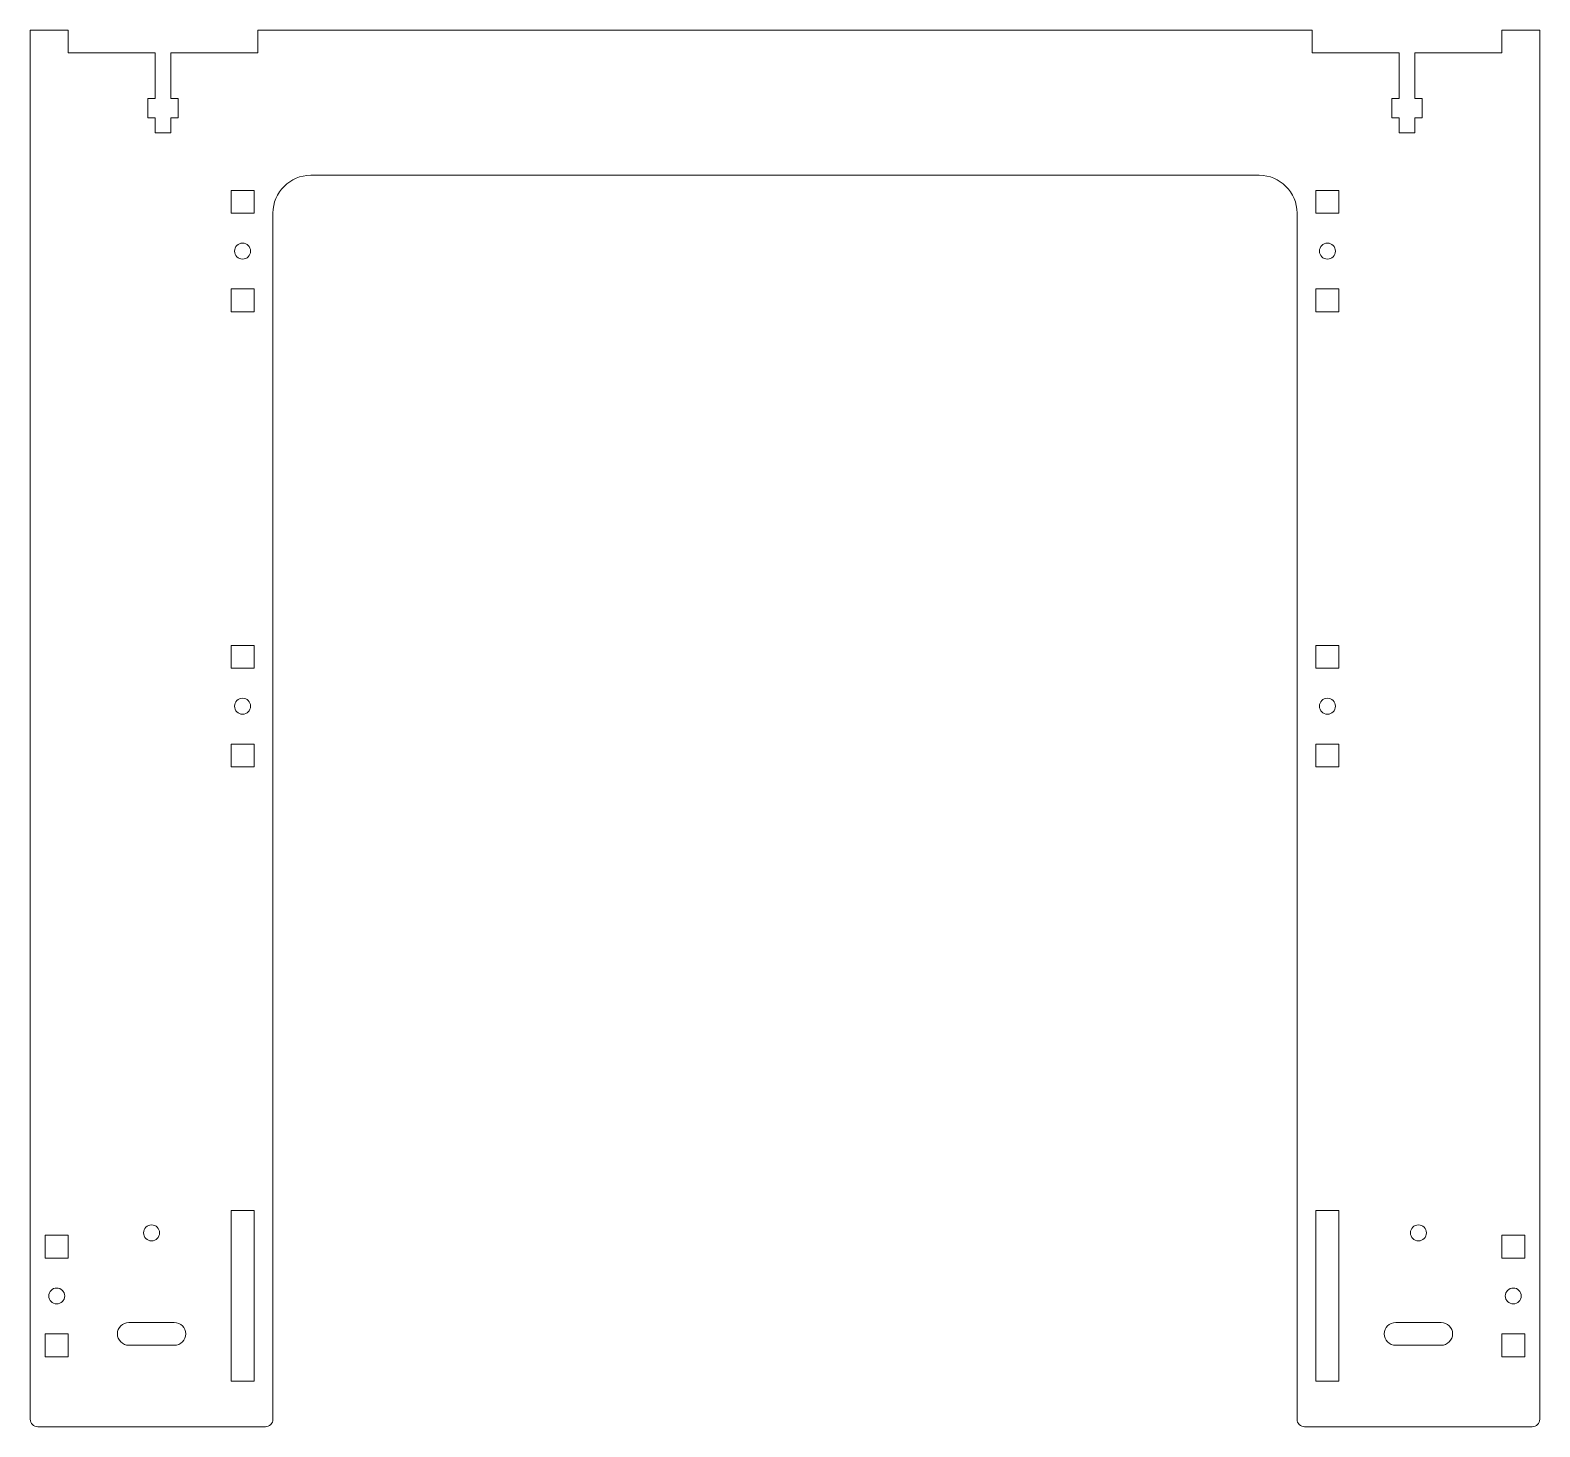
# Model space of a CAD drawing. Header units: millimetres. Extents: x 0 to 398, y 0 to 368.
import ezdxf

# ---------------------------------------------------------------- set-up
doc = ezdxf.new("R2010")
doc.units = ezdxf.units.MM

msp = doc.modelspace()

# ---------------------------------------------------------------- linework, layer by layer
at = {"color": 7, "linetype": 'Continuous', "lineweight": 15}
for p, q in [((0, 368.25), (0, 2)), ((10, 368.25), (0, 368.25)), ((10, 362.25), (10, 368.25)), ((60.02, 362.25), (60.02, 368.25)), ((337.98, 368.25), (60.02, 368.25)), ((337.98, 362.25), (337.98, 368.25)), ((388, 362.25), (388, 368.25)), ((398, 368.25), (388, 368.25)), ((398, 2), (398, 368.25)), ((10, 362.25), (32.96, 362.25)), ((32.96, 362.25), (32.96, 350.25)), ((37.06, 350.25), (37.06, 362.25)), ((37.06, 362.25), (60.02, 362.25)), ((337.98, 362.25), (360.94, 362.25)), ((360.94, 362.25), (360.94, 350.25)), ((365.04, 350.25), (365.04, 362.25)), ((365.04, 362.25), (388, 362.25)), ((32.96, 350.25), (31.01, 350.25)), ((31.01, 350.25), (31.01, 345.15)), ((39.01, 350.25), (37.06, 350.25)), ((39.01, 345.15), (39.01, 350.25)), ((360.94, 350.25), (358.99, 350.25)), ((358.99, 350.25), (358.99, 345.15)), ((366.99, 350.25), (365.04, 350.25)), ((366.99, 345.15), (366.99, 350.25)), ((31.01, 345.15), (32.96, 345.15)), ((32.96, 345.15), (32.96, 341.15)), ((37.06, 341.15), (37.06, 345.15)), ((37.06, 345.15), (39.01, 345.15)), ((358.99, 345.15), (360.94, 345.15)), ((360.94, 345.15), (360.94, 341.15)), ((365.04, 341.15), (365.04, 345.15)), ((365.04, 345.15), (366.99, 345.15)), ((32.96, 341.15), (37.06, 341.15)), ((360.94, 341.15), (365.04, 341.15)), ((324, 330), (74, 330)), ((59.01, 326.01), (52.99, 326.01)), ((52.99, 326.01), (52.99, 319.99)), ((59.01, 319.99), (59.01, 326.01)), ((338.99, 326.01), (338.99, 319.99)), ((345.01, 326.01), (338.99, 326.01)), ((345.01, 319.99), (345.01, 326.01)), ((52.99, 319.99), (59.01, 319.99)), ((64, 320), (64, 2)), ((334, 2), (334, 320)), ((338.99, 319.99), (345.01, 319.99)), ((59.01, 300.01), (52.99, 300.01)), ((52.99, 300.01), (52.99, 293.99)), ((59.01, 293.99), (59.01, 300.01)), ((338.99, 300.01), (338.99, 293.99)), ((345.01, 300.01), (338.99, 300.01)), ((345.01, 293.99), (345.01, 300.01)), ((52.99, 293.99), (59.01, 293.99)), ((338.99, 293.99), (345.01, 293.99)), ((59.01, 206.01), (52.99, 206.01)), ((52.99, 206.01), (52.99, 199.99)), ((59.01, 199.99), (59.01, 206.01)), ((338.99, 206.01), (338.99, 199.99)), ((345.01, 206.01), (338.99, 206.01)), ((345.01, 199.99), (345.01, 206.01)), ((52.99, 199.99), (59.01, 199.99)), ((338.99, 199.99), (345.01, 199.99)), ((59.01, 180.01), (52.99, 180.01)), ((52.99, 180.01), (52.99, 173.99)), ((59.01, 173.99), (59.01, 180.01)), ((338.99, 180.01), (338.99, 173.99)), ((345.01, 180.01), (338.99, 180.01)), ((345.01, 173.99), (345.01, 180.01)), ((52.99, 173.99), (59.01, 173.99)), ((338.99, 173.99), (345.01, 173.99)), ((59.01, 57), (52.99, 57)), ((52.99, 57), (52.99, 12)), ((59.01, 12), (59.01, 57)), ((338.99, 57), (338.99, 12)), ((345.01, 57), (338.99, 57)), ((345.01, 12), (345.01, 57)), ((10, 50.51), (3.98, 50.51)), ((3.98, 50.51), (3.98, 44.49)), ((10, 44.49), (10, 50.51)), ((394.02, 50.51), (388, 50.51)), ((388, 50.51), (388, 44.49)), ((394.02, 44.49), (394.02, 50.51)), ((3.98, 44.49), (10, 44.49)), ((388, 44.49), (394.02, 44.49)), ((10, 24.51), (3.98, 24.51)), ((3.98, 24.51), (3.98, 18.49)), ((10, 18.49), (10, 24.51)), ((38, 27.5), (26, 27.5)), ((372, 27.5), (360, 27.5)), ((394.02, 24.51), (388, 24.51)), ((388, 24.51), (388, 18.49)), ((394.02, 18.49), (394.02, 24.51)), ((26, 21.5), (38, 21.5)), ((360, 21.5), (372, 21.5)), ((3.98, 18.49), (10, 18.49)), ((388, 18.49), (394.02, 18.49)), ((52.99, 12), (59.01, 12)), ((338.99, 12), (345.01, 12)), ((2, 0), (62, 0)), ((336, 0), (396, 0))]:
    msp.add_line(p, q, dxfattribs=at)
for centre in [(56, 310), (342, 310), (56, 190), (342, 190), (32, 51.13), (366, 51.13), (6.99, 34.5), (391.01, 34.5)]:
    msp.add_circle(centre, 2.1, dxfattribs=at)
for centre, radius, start, end in [((74, 320), 10, 90, 180), ((324, 320), 10, 0, 90), ((26, 24.5), 3, 90, 270), ((38, 24.5), 3, 270, 90), ((360, 24.5), 3, 90, 270), ((372, 24.5), 3, 270, 90), ((2, 2), 2, 180, 270), ((62, 2), 2, 270, 0), ((336, 2), 2, 180, 270), ((396, 2), 2, 270, 0)]:
    msp.add_arc(centre, radius, start, end, dxfattribs=at)

doc.saveas('drawing.dxf')
